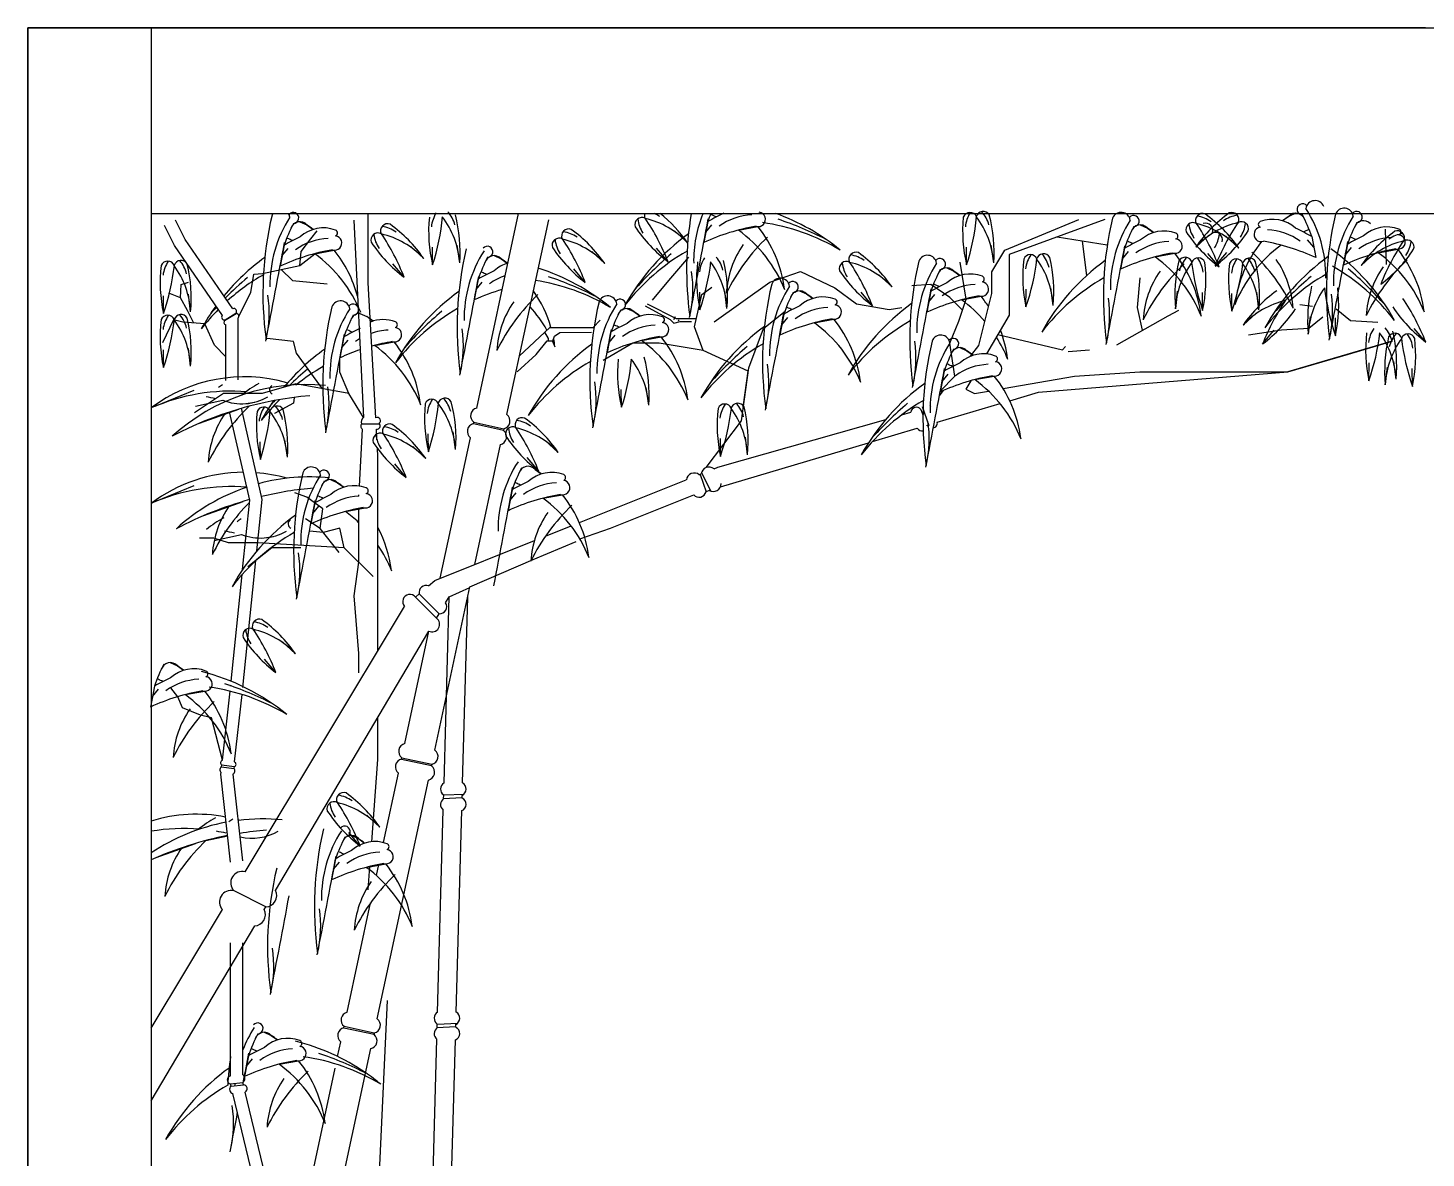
# Model space of a CAD drawing. Header units: metres. Extents: x 195 to 3795, y 1003 to 3403.
# Drawn here: x 195 to 1996, y 1948 to 3403 of the extents above; entities that cross this region are included whole.
import ezdxf

# ---------------------------------------------------------------- set-up
doc = ezdxf.new("R2010")
doc.units = ezdxf.units.M
for name, color, linetype in [('3', 3, 'Continuous'), ('4', 4, 'Continuous'), ('7', 7, 'Continuous')]:
    doc.layers.add(name, color=color, linetype=linetype)

msp = doc.modelspace()

# ---------------------------------------------------------------- linework, layer by layer
at = {"layer": '3'}
for p, q in [((1819.12, 3160.27), (1811.12, 3154.48)), ((1828.18, 3164.35), (1819.12, 3160.27)), ((1044.74, 3126.01), (1027.89, 3141.44)), ((1627.8, 3149.29), (1636.86, 3145.22)), ((1636.86, 3145.22), (1644.86, 3139.42)), ((1699.09, 3120.57), (1715.94, 3136)), ((1754.58, 3119.35), (1737.74, 3134.78)), ((1848.61, 3134.16), (1853.7, 3107.21)), ((704.81, 3106.03), (687.97, 3121.46)), ((716.25, 3097.7), (715.88, 3120.55)), ((751.14, 3100.5), (747.86, 3123.11)), ((1019.5, 3101.76), (1004.76, 3119.21)), ((1404.05, 3097.7), (1403.68, 3120.55)), ((1438.94, 3100.5), (1435.66, 3123.11)), ((1607.37, 3119.1), (1602.28, 3092.15)), ((1851.16, 3120.68), (1843.3, 3130.07)), ((1894.61, 3124.4), (1889.52, 3097.45)), ((1892.06, 3110.92), (1899.91, 3120.31)), ((1934.1, 3113.42), (1959.34, 3117.95)), ((679.57, 3081.78), (664.83, 3099.24)), ((938.1, 3099.37), (921.25, 3114.8)), ((1604.82, 3105.63), (1612.67, 3115.02)), ((1646.86, 3108.13), (1672.11, 3112.66)), ((1729.34, 3095.1), (1714.6, 3112.55)), ((1724.34, 3096.32), (1739.08, 3113.77)), ((1912.27, 3096.99), (1929.12, 3112.42)), ((912.85, 3075.13), (898.11, 3092.58)), ((1308.02, 3069.41), (1291.17, 3084.84)), ((1624.31, 3042.75), (1627.51, 3081.06)), ((1060.42, 3039.78), (1060.56, 3062.62)), ((1095.37, 3041.81), (1092.59, 3064.48)), ((1282.77, 3045.16), (1268.03, 3062.62)), ((1480.47, 3043.56), (1480.61, 3066.4)), ((1515.41, 3045.58), (1512.63, 3068.26)), ((1673.09, 3041.23), (1675.87, 3063.9)), ((1708.03, 3039.2), (1707.89, 3062.04)), ((1780.59, 3040.01), (1777.81, 3062.68)), ((369.51, 3035.19), (369.65, 3058.03)), ((404.46, 3037.22), (401.68, 3059.89)), ((1745.65, 3037.98), (1745.79, 3060.82)), ((1849.35, 3044), (1833.37, 3046.13)), ((1597.53, 2994.99), (1663.73, 3032.11)), ((1630.63, 3013.55), (1624.31, 3042.75)), ((1663.73, 3032.11), (1677.59, 3039.56)), ((1760.13, 3020.28), (1776.98, 3035.71)), ((1844.17, 3008.6), (1846.95, 3031.27)), ((1844.86, 3016.14), (1862.97, 3031.04)), ((1879.12, 3006.57), (1878.98, 3029.41)), ((1898.36, 3025.9), (1880.25, 3040.8)), ((1933.52, 3023.77), (1898.36, 3025.9)), ((1767.08, 3007.63), (1809.7, 3014.01)), ((1785.37, 2996.03), (1800.11, 3013.49)), ((1809.7, 3014.01), (1844.86, 3016.14)), ((1995.4, 2998.45), (1980.66, 3015.9)), ((404.46, 2967.51), (401.68, 2990.18)), ((369.51, 2965.48), (369.65, 2988.32)), ((1922.22, 2948.58), (1922.36, 2971.42)), ((1957.16, 2950.6), (1954.38, 2973.28)), ((1943.34, 2943.36), (1946.12, 2966.03)), ((1978.29, 2941.33), (1978.15, 2964.17)), ((359.01, 2915.72), (409.29, 2936.52)), ((959.62, 2914.48), (959.26, 2937.32)), ((994.52, 2917.28), (991.24, 2939.89)), ((410.86, 2915.83), (445.86, 2923.6)), ((1345.12, 2911.72), (1347.81, 2904.74)), ((1346.68, 2915.45), (1355.56, 2890.8)), ((624.79, 2893.21), (647.27, 2893.27)), ((745.83, 2859.98), (742.55, 2882.59)), ((1353.24, 2890.62), (1355.35, 2891.38)), ((494.32, 2847.19), (493.96, 2870.04)), ((529.21, 2849.99), (525.94, 2872.6)), ((707.4, 2848.26), (690.55, 2863.69)), ((710.94, 2857.18), (710.58, 2880.02)), ((878.11, 2856.35), (861.26, 2871.78)), ((1086.89, 2851.15), (1087.03, 2874)), ((1121.83, 2853.18), (1119.05, 2875.85)), ((852.87, 2832.1), (838.13, 2849.55)), ((682.15, 2824.01), (667.41, 2841.46)), ((1060.91, 2828.03), (1068.44, 2805.47)), ((1062.45, 2829.85), (1074.77, 2806.26)), ((694.11, 2669.98), (721.22, 2642.66)), ((698.86, 2674.04), (724.67, 2648.5)), ((539.67, 2596.93), (522.82, 2612.36)), ((378.38, 2585.55), (387.44, 2581.47)), ((387.44, 2581.47), (395.44, 2575.68)), ((514.42, 2572.68), (499.68, 2590.13)), ((357.95, 2555.36), (352.86, 2528.41)), ((355.4, 2541.88), (363.25, 2551.27)), ((388.14, 2541.34), (378.83, 2552.97)), ((393.96, 2527.38), (388.14, 2541.34)), ((397.44, 2544.38), (422.68, 2548.91)), ((417.24, 2518.08), (393.96, 2527.38)), ((431.21, 2514.59), (417.24, 2518.08)), ((445.41, 2459.8), (431.21, 2514.59)), ((444.49, 2451.52), (460.23, 2449.38)), ((444.73, 2453.75), (460.59, 2451.59)), ((460.59, 2451.59), (460.23, 2449.38)), ((714.95, 2452.51), (675.97, 2460.87)), ((676.45, 2463.1), (715.28, 2454.77)), ((715.28, 2454.77), (714.95, 2452.51)), ((730.48, 2415.15), (756.74, 2416.37)), ((729.79, 2410.7), (754.22, 2411.83)), ((648.16, 2373.62), (631.31, 2389.05)), ((622.92, 2349.37), (608.18, 2366.83)), ((460.18, 2292), (501.73, 2270.94)), ((640.73, 2106.61), (601.76, 2114.98)), ((602.23, 2117.2), (641.06, 2108.87)), ((721.6, 2115.64), (746.03, 2116.77)), ((722.28, 2120.1), (748.55, 2121.31)), ((455.95, 2043.09), (471.83, 2044.97)), ((456.63, 2040.28), (472.61, 2041.74))]:
    msp.add_line(p, q, dxfattribs=at)
for points in [[(1943.2, 3143.95), (1944.27, 3098.18)], [(1370.13, 2935.33), (1388.91, 2954.61), (1382.49, 2997.13), (1393.84, 3025.48), (1403.3, 3053.83), (1395.73, 3101.07)], [(1116.32, 2914.44), (1122.81, 2961.09), (1064.71, 2987.69), (1053.36, 3017.92), (1062.82, 3059.5), (1076.06, 3068.95)], [(1398.57, 3039.65), (1382.49, 3055.72), (1357.9, 3072.72), (1333.31, 3070.84)], [(448.36, 3026.25), (463.39, 3035.07)], [(449.18, 3027.16), (448.36, 3026.25)], [(449.18, 3027.16), (462.69, 3035.65)], [(1068.55, 2836.71), (1113.89, 2896.98), (1123.35, 2965.01), (1142.27, 3016.03), (1170.64, 3038.71)], [(574.31, 2938.33), (540.75, 2983.91), (536.97, 2999.02), (536.97, 2999.02), (502.92, 3002.8)], [(1064.71, 2987.69), (1007.97, 2997.13), (973.92, 2997.13), (936.09, 2974.46)], [(540.15, 2944.53), (539.93, 2942.79)], [(537.93, 2927.16), (536.97, 2919.65), (512.38, 2906.43), (512.38, 2906.43)], [(571.21, 2758.42), (574.8, 2783.59), (553.99, 2798.71), (538.86, 2804.38)], [(675.97, 2460.87), (676.45, 2463.1)], [(676.06, 2461.26), (676.45, 2463.1)], [(714.8, 2452.54), (715.28, 2454.77)], [(715.24, 2454.6), (715.28, 2454.77)], [(730.34, 2410.28), (730.48, 2415.15)], [(722.15, 2115.23), (722.28, 2120.1)]]:
    msp.add_lwpolyline(points, dxfattribs=at)
for centre, radius, start, end in [((1836.75, 3169.33), 7.05, 39.61, 268.36), ((1852.9, 3168.6), 11.92, 20.86, 171.81), ((1706.14, 3083.26), 160.59, 359.05, 32.82), ((1890.32, 3158.83), 11.92, 8.19, 159.14), ((933.03, 3061.21), 435.4, 166.64, 187.9), ((667.31, 3072.22), 160.59, 147.18, 180.95), ((520.54, 3157.56), 11.92, 146.57, 159.14), ((520.54, 3157.56), 11.92, 8.19, 33.43), ((536.69, 3158.29), 7.05, 271.64, 140.39), ((545.26, 3141.2), 12.11, 41.56, 163.23), ((898.01, 3141.24), 186.9, 174.42, 193.47), ((755.54, 3142.66), 41.16, 147.15, 174.07), ((438.02, 3187.28), 292.29, 342.15, 354.6), ((642.4, 3093.1), 108.99, 3.9, 37.7), ((705.18, 3138.62), 41.16, 15.1, 42.02), ((564.76, 3114.5), 186.9, 355.7, 14.75), ((985.94, 3149.66), 9.23, 63.21, 197.84), ((1021.47, 3161.44), 41.16, 186.41, 213.33), ((998.22, 3161.46), 9.23, 163.2, 204.48), ((965.23, 3051.46), 108.99, 43.16, 76.96), ((747.39, 2995.04), 292.29, 21.41, 33.86), ((985.03, 3126.43), 41.16, 54.36, 66.32), ((891.57, 3018.9), 186.9, 34.97, 50.99), ((1478.76, 3091.64), 435.4, 170.42, 187.9), ((-71727.83, 16886.08), 74082.31, 349.22, 349.32), ((1213.04, 3102.65), 160.59, 157.49, 180.95), ((1280.36, 3080.2), 222.25, 157.81, 160.73), ((1209.47, 2909.67), 280.67, 114.89, 119.66), ((1006.81, 3000.66), 175.5, 64.81, 67.05), ((1130.73, 3085.21), 77.11, 92.38, 126.09), ((1135.68, 3156.39), 9.29, 252.57, 82.35), ((1102.22, 2883.71), 271.36, 59.21, 81.78), ((1062.94, 2899.97), 280.67, 50.59, 70.25), ((1016.87, 2727.3), 452.86, 62.92, 71.41), ((1585.81, 3141.24), 186.9, 174.42, 193.47), ((1408.38, 3156.03), 9.23, 23.95, 158.58), ((1443.34, 3142.66), 41.16, 147.15, 174.07), ((1125.83, 3187.28), 292.29, 342.15, 354.6), ((1425.36, 3157.39), 9.23, 30.59, 165.22), ((1330.2, 3093.1), 108.99, 3.9, 37.7), ((1392.98, 3138.62), 41.16, 15.1, 42.02), ((1252.56, 3114.5), 186.9, 355.7, 14.75), ((2015.56, 3057.19), 435.4, 166.64, 187.9), ((1749.84, 3068.2), 160.59, 147.18, 180.95), ((1603.08, 3153.54), 11.92, 8.19, 159.14), ((1619.23, 3154.28), 7.05, 271.64, 140.39), ((1695.78, 3143.01), 9.23, 63.21, 197.84), ((1708.07, 3154.81), 9.23, 69.86, 204.48), ((1852.26, 3013.46), 186.9, 125.99, 145.03), ((1778.61, 3046.02), 108.99, 103.04, 136.84), ((1694.87, 3119.78), 41.16, 54.36, 81.28), ((1712.01, 3142.21), 9.23, 335.52, 110.14), ((1601.42, 3012.24), 186.9, 34.97, 54.01), ((1996.45, 2989.6), 292.29, 146.14, 158.59), ((1758.8, 3121), 41.16, 98.72, 125.64), ((1745.61, 3156.03), 9.23, 335.52, 110.14), ((1757.9, 3144.23), 9.23, 342.16, 116.79), ((1783.66, 3149.89), 3.94, 110.86, 249.14), ((1797.99, 3112.28), 44.19, 47.52, 110.86), ((1909.58, 3026.98), 161.09, 124.16, 127.68), ((1828.18, 3152.24), 12.11, 16.77, 138.44), ((1638.81, 3060.81), 222.25, 19.27, 27.17), ((2302.8, 3062.48), 435.4, 166.64, 187.9), ((2037.08, 3073.49), 160.59, 147.18, 180.95), ((2104.41, 3051.05), 222.25, 152.83, 160.73), ((1906.47, 3159.57), 7.05, 271.64, 140.39), ((1915.04, 3142.48), 12.11, 41.56, 163.23), ((734.63, 3049.77), 222.25, 152.83, 160.73), ((663.74, 2879.24), 280.67, 114.89, 119.66), ((575.45, 3101.25), 44.19, 69.14, 132.48), ((463.86, 3015.95), 161.09, 52.32, 55.84), ((589.94, 3125.96), 9.29, 252.57, 82.35), ((589.78, 3138.86), 3.94, 290.86, 69.14), ((646.01, 3129.69), 9.23, 63.21, 197.84), ((681.55, 3141.46), 41.16, 186.41, 213.33), ((658.3, 3141.49), 9.23, 69.86, 204.48), ((625.3, 3031.48), 108.99, 43.16, 76.96), ((407.46, 2975.06), 292.29, 21.41, 33.86), ((645.11, 3106.46), 41.16, 54.36, 81.28), ((551.65, 2998.92), 186.9, 34.97, 54.01), ((891.58, 3134.83), 9.23, 69.86, 204.48), ((878.39, 3099.8), 41.16, 54.36, 81.28), ((784.93, 2992.26), 186.9, 34.97, 54.01), ((1209.47, 2909.67), 280.67, 125.67, 151), ((1132.68, 3250.5), 186.9, 213.68, 232.73), ((1178.93, 2880.1), 271.36, 99.77, 114.72), ((1322.76, 2949.2), 254.33, 133.53, 153.79), ((1006.81, 3000.66), 175.5, 21.8, 53.96), ((1009.6, 3046.38), 161.09, 7.27, 38.71), ((1817.17, 3045.76), 222.25, 152.83, 160.73), ((1627.8, 3137.19), 12.11, 41.56, 163.23), ((1657.99, 3097.23), 44.19, 69.14, 132.48), ((1546.4, 3011.93), 161.09, 52.32, 55.84), ((1672.32, 3134.84), 3.94, 290.86, 69.14), ((1842.52, 3243.84), 186.9, 213.68, 232.73), ((1731.31, 3154.78), 41.16, 186.41, 213.33), ((1675.07, 3044.8), 108.99, 43.16, 76.96), ((1457.23, 2988.38), 292.29, 21.41, 33.86), ((1724.29, 3130.41), 9.23, 342.16, 116.79), ((1688.76, 3142.19), 41.16, 326.67, 353.59), ((1611.16, 3245.06), 186.9, 307.27, 326.32), ((1722.36, 3156), 41.16, 326.67, 353.59), ((1783.5, 3137), 9.29, 97.65, 287.43), ((1788.45, 3065.82), 77.11, 53.91, 87.62), ((1709.7, 2890.28), 280.67, 60.34, 65.11), ((1912.36, 2981.26), 175.5, 112.95, 115.19), ((2033.51, 2880.51), 280.67, 114.89, 119.66), ((2065.44, 2989.88), 186.9, 125.99, 145.03), ((1945.23, 3102.52), 44.19, 69.14, 132.48), ((1971.98, 3097.42), 41.16, 98.72, 125.64), ((1958.79, 3132.45), 9.23, 335.52, 110.14), ((1959.72, 3127.24), 9.29, 252.57, 82.35), ((1959.56, 3140.13), 3.94, 290.86, 69.14), ((-72273.57, 16855.65), 74082.31, 349.22, 349.32), ((633.2, 2849.67), 271.36, 99.77, 114.72), ((461.08, 2970.23), 175.5, 64.81, 67.05), ((585, 3054.78), 77.11, 92.38, 126.09), ((463.86, 3015.95), 161.09, 15, 38.71), ((792.75, 3230.52), 186.9, 213.68, 232.73), ((1183.11, 3017.62), 435.4, 166.64, 187.9), ((917.39, 3028.63), 160.59, 147.18, 180.95), ((786.78, 3114.7), 7.05, 271.64, 140.39), ((879.3, 3123.03), 9.23, 63.21, 197.84), ((1026.04, 3223.86), 186.9, 213.68, 232.73), ((914.83, 3134.8), 41.16, 186.41, 213.33), ((858.59, 3024.82), 108.99, 43.16, 76.96), ((640.75, 2968.41), 292.29, 21.41, 33.86), ((1178.93, 2880.1), 271.36, 119.81, 142.38), ((1217.56, 3053.83), 123.21, 145.16, 176.41), ((-71191.03, 16851.64), 74082.31, 349.22, 349.32), ((1746.27, 2875.22), 280.67, 114.89, 119.66), ((1543.62, 2966.21), 175.5, 64.81, 67.05), ((1667.53, 3050.77), 77.11, 92.38, 126.09), ((1672.48, 3121.95), 9.29, 252.57, 82.35), ((1912.36, 2981.26), 175.5, 126.04, 158.2), ((1909.58, 3026.98), 161.09, 141.29, 172.73), ((1740.24, 2860.71), 271.36, 65.28, 80.23), ((-70903.79, 16856.93), 74082.31, 349.22, 349.32), ((1709.7, 2890.28), 280.67, 29, 54.33), ((2002.98, 2850.94), 271.36, 99.77, 114.72), ((1830.86, 2971.5), 175.5, 64.81, 67.05), ((1954.77, 3056.06), 77.11, 92.38, 126.09), ((1991.78, 3022.44), 108.99, 103.04, 136.84), ((2209.62, 2966.02), 292.29, 146.14, 158.59), ((1824.33, 3221.48), 186.9, 307.27, 326.32), ((1833.64, 3017.22), 161.09, 7.27, 38.71), ((1971.07, 3120.65), 9.23, 342.16, 116.79), ((1935.54, 3132.42), 41.16, 326.67, 353.59), ((375.13, 3093.41), 9.23, 22.69, 157.31), ((409.79, 3079.27), 41.16, 145.89, 172.81), ((392.14, 3094.39), 9.23, 29.33, 163.96), ((359.35, 3076.34), 41.16, 13.84, 40.76), ((218.43, 3055.33), 186.9, 354.44, 13.48), ((663.74, 2879.24), 280.67, 125.67, 140.45), ((461.08, 2970.23), 175.5, 22.12, 53.96), ((984.71, 3006.18), 222.25, 152.83, 160.73), ((795.34, 3097.61), 12.11, 41.56, 163.23), ((825.53, 3057.66), 44.19, 106.31, 132.48), ((713.94, 2972.35), 161.09, 52.32, 55.84), ((1315.85, 2766.06), 452.86, 130.18, 138.67), ((1243.1, 3079.29), 186.9, 173.16, 192.2), ((1100.7, 3083.86), 41.16, 145.89, 172.81), ((784.25, 3135.48), 292.29, 340.89, 353.34), ((986.49, 3036.81), 108.99, 2.63, 36.43), ((1050.26, 3080.93), 41.16, 13.84, 40.76), ((909.34, 3059.92), 186.9, 354.44, 13.48), ((1249.21, 3093.07), 9.23, 63.21, 197.84), ((1284.75, 3104.84), 41.16, 186.41, 213.33), ((1261.5, 3104.87), 9.23, 69.86, 204.48), ((1228.5, 2994.86), 108.99, 43.16, 76.96), ((1010.66, 2938.44), 292.29, 21.41, 33.86), ((1248.31, 3069.84), 41.16, 54.36, 81.28), ((1154.85, 2962.3), 186.9, 34.97, 54.01), ((1766.14, 3001.84), 435.4, 166.64, 187.9), ((1500.42, 3012.85), 160.59, 147.18, 180.95), ((1353.66, 3098.19), 11.92, 8.19, 159.14), ((1369.81, 3098.93), 7.05, 271.64, 140.39), ((1663.15, 3083.07), 186.9, 173.16, 192.2), ((1486.09, 3101.77), 9.23, 22.69, 157.31), ((1520.75, 3087.63), 41.16, 145.89, 172.81), ((1204.29, 3139.25), 292.29, 340.89, 353.34), ((1406.53, 3040.58), 108.99, 2.63, 36.43), ((1503.1, 3102.76), 9.23, 29.33, 163.96), ((1746.27, 2875.22), 280.67, 125.67, 151), ((1470.31, 3084.71), 41.16, 13.84, 40.76), ((1329.39, 3063.7), 186.9, 354.44, 13.48), ((1715.74, 2845.65), 271.36, 99.77, 114.72), ((1859.56, 2914.76), 254.33, 133.53, 153.79), ((1543.62, 2966.21), 175.5, 21.8, 53.96), ((1546.4, 3011.93), 161.09, 7.27, 38.71), ((1859.11, 3059.34), 186.9, 166.52, 185.56), ((1781.97, 3036.23), 108.99, 143.57, 177.37), ((1685.4, 3098.4), 9.23, 16.04, 150.67), ((1718.19, 3080.35), 41.16, 139.24, 166.16), ((1702.41, 3097.42), 9.23, 22.69, 157.31), ((1984.21, 3134.9), 292.29, 186.66, 199.11), ((1667.75, 3083.28), 41.16, 7.19, 34.11), ((1525.35, 3078.71), 186.9, 347.8, 6.84), ((1928.33, 3077.49), 186.9, 173.16, 192.2), ((1751.27, 3096.2), 9.23, 22.69, 157.31), ((1785.93, 3082.06), 41.16, 145.89, 172.81), ((1469.47, 3133.68), 292.29, 340.89, 353.34), ((1768.27, 3097.18), 9.23, 29.33, 163.96), ((1671.71, 3035.01), 108.99, 2.63, 36.43), ((1735.48, 3079.13), 41.16, 13.84, 40.76), ((1596.42, 2929.81), 254.33, 26.21, 46.47), ((1594.57, 3058.12), 186.9, 354.44, 13.48), ((2033.51, 2880.51), 280.67, 125.67, 151), ((1701.62, 3034.43), 123.21, 3.59, 34.84), ((2146.8, 2920.05), 254.33, 133.53, 153.79), ((1830.86, 2971.5), 175.5, 21.8, 53.96), ((552.19, 3074.7), 186.9, 173.16, 192.2), ((93.34, 3130.89), 292.29, 340.89, 353.34), ((295.58, 3032.22), 108.99, 2.63, 36.43), ((770.12, 2735.63), 452.86, 130.18, 135.12), ((633.2, 2849.67), 271.36, 119.81, 131.95), ((-72023.48, 16812.06), 74082.31, 349.22, 349.32), ((913.82, 2835.65), 280.67, 114.89, 119.66), ((711.16, 2926.63), 175.5, 64.81, 67.05), ((835.08, 3011.19), 77.11, 109.23, 126.09), ((767.29, 2825.95), 280.67, 50.59, 72.37), ((721.22, 2653.27), 452.86, 62.92, 71.41), ((896.34, 3066.62), 155.11, 347.02, 8.4), ((1164.11, 3068.62), 11.92, 8.19, 159.14), ((1395.95, 3193.9), 186.9, 213.68, 232.73), ((1567.75, 2990.4), 222.25, 152.83, 160.73), ((1378.38, 3081.84), 12.11, 41.56, 163.23), ((1408.57, 3041.88), 44.19, 69.14, 132.48), ((1296.98, 2956.58), 161.09, 52.32, 55.84), ((1422.9, 3079.49), 3.94, 290.86, 69.14), ((1715.74, 2845.65), 271.36, 119.81, 142.38), ((1754.36, 3019.38), 123.21, 145.16, 176.41), ((2002.98, 2850.94), 271.36, 119.81, 142.38), ((2139.89, 2736.91), 452.86, 130.18, 138.67), ((1740.24, 2860.71), 271.36, 37.62, 60.19), ((1603.33, 2746.67), 452.86, 41.33, 49.82), ((2041.6, 3024.67), 123.21, 145.16, 176.41), ((913.82, 2835.65), 280.67, 125.67, 151), ((883.28, 2806.08), 271.36, 106.58, 114.72), ((713.94, 2972.35), 161.09, 16.2, 34.87), ((806.57, 2809.69), 271.36, 59.21, 81.19), ((1576.6, 2972.27), 435.4, 166.64, 187.9), ((1310.87, 2983.28), 160.59, 147.18, 180.95), ((1378.2, 2960.83), 222.25, 152.83, 160.73), ((1180.26, 3069.36), 7.05, 271.64, 140.39), ((1188.83, 3052.27), 12.11, 41.56, 163.23), ((-71440.45, 16796.28), 74082.31, 349.22, 349.32), ((1496.86, 2819.87), 280.67, 114.89, 119.66), ((1294.2, 2910.86), 175.5, 64.81, 67.05), ((1418.11, 2995.42), 77.11, 92.38, 126.09), ((1423.06, 3066.6), 9.29, 252.57, 82.35), ((1913.3, 2913.17), 186.9, 125.99, 145.03), ((2030.2, 3026.71), 186.9, 166.52, 185.56), ((1953.05, 3003.59), 108.99, 143.57, 177.37), ((2155.3, 3102.26), 292.29, 186.66, 199.11), ((1696.44, 3046.08), 186.9, 347.8, 6.84), ((663.74, 2879.24), 280.67, 143.85, 151), ((770.12, 2735.63), 452.86, 137.17, 138.67), ((350.61, 3036.19), 155.11, 347.02, 8.4), ((1010.13, 2943.13), 435.4, 166.64, 187.9), ((597.65, 3039.48), 11.92, 8.19, 159.14), ((613.8, 3040.21), 7.05, 271.64, 140.39), ((1027.11, 2875.18), 254.33, 133.53, 153.79), ((921.91, 2979.8), 123.21, 145.16, 176.41), ((711.16, 2926.63), 175.5, 29.8, 41.94), ((1354.18, 2949.51), 435.4, 166.64, 187.9), ((1088.46, 2960.52), 160.59, 147.18, 180.95), ((941.69, 3045.86), 11.92, 8.19, 159.14), ((957.84, 3046.59), 7.05, 271.64, 140.39), ((1307.31, 2790.3), 280.67, 114.89, 119.66), ((1219.02, 3012.31), 44.19, 69.14, 132.48), ((1107.43, 2927.01), 161.09, 52.32, 55.84), ((1233.51, 3037.03), 9.29, 252.57, 82.35), ((1233.35, 3049.92), 3.94, 290.86, 69.14), ((1496.86, 2819.87), 280.67, 125.67, 151), ((1466.32, 2790.3), 271.36, 99.77, 114.72), ((1294.2, 2910.86), 175.5, 40.55, 53.96), ((1296.98, 2956.58), 161.09, 32.86, 38.71), ((1433.15, 3032.17), 155.11, 347.02, 8.4), ((1839.64, 2945.73), 108.99, 103.04, 136.84), ((2057.48, 2889.31), 292.29, 146.14, 158.59), ((1720.39, 3037.46), 155.11, 347.02, 8.4), ((2108.59, 3147.19), 186.9, 213.68, 232.73), ((1723.3, 2891.73), 292.29, 21.41, 33.86), ((552.19, 3004.99), 186.9, 173.16, 192.2), ((375.13, 3023.7), 9.23, 22.69, 157.31), ((409.79, 3009.56), 41.16, 145.89, 172.81), ((93.33, 3061.18), 292.29, 340.89, 353.34), ((392.14, 3024.68), 9.23, 29.33, 163.96), ((295.58, 2962.51), 108.99, 2.63, 36.43), ((359.35, 3006.63), 41.16, 13.84, 40.76), ((218.43, 2985.62), 186.9, 354.44, 13.48), ((633.2, 2849.67), 271.36, 135.35, 142.38), ((744.41, 2954.14), 160.59, 147.18, 180.95), ((811.74, 2931.69), 222.25, 152.83, 160.73), ((622.37, 3023.12), 12.11, 90, 163.23), ((540.97, 2897.86), 161.09, 52.32, 55.84), ((652.56, 2983.16), 44.19, 69.14, 111.83), ((883.28, 2806.08), 271.36, 119.81, 142.38), ((1020.2, 2692.04), 452.86, 130.18, 138.67), ((1155.78, 2938.07), 222.25, 152.83, 160.73), ((966.41, 3029.5), 12.11, 41.56, 163.23), ((996.6, 2989.55), 44.19, 69.14, 132.48), ((885.01, 2904.25), 161.09, 52.32, 55.84), ((1010.93, 3027.16), 3.94, 290.86, 69.14), ((-71630, 16766.72), 74082.31, 349.22, 349.32), ((1276.77, 2760.73), 271.36, 99.77, 114.72), ((1104.65, 2881.29), 175.5, 64.81, 67.05), ((1228.57, 2965.85), 77.11, 92.38, 126.09), ((1107.43, 2927.01), 161.09, 7.27, 38.71), ((1466.32, 2790.3), 271.36, 119.81, 142.38), ((1672.19, 3144.77), 186.9, 307.27, 326.32), ((-72196.46, 16737.57), 74082.31, 349.22, 349.32), ((740.85, 2761.16), 280.67, 114.89, 119.66), ((538.19, 2852.14), 175.5, 64.81, 67.05), ((662.1, 2936.7), 77.11, 92.38, 109.05), ((667.05, 3007.88), 9.29, 252.57, 82.35), ((666.89, 3020.77), 3.94, 290.86, 69.14), ((600.69, 2992.6), 155.11, 347.02, 8.4), ((-71852.42, 16743.95), 74082.31, 349.22, 349.32), ((1084.89, 2767.54), 280.67, 114.89, 119.66), ((882.23, 2858.53), 175.5, 64.81, 67.05), ((1006.15, 2943.08), 77.11, 92.38, 126.09), ((1011.09, 3014.26), 9.29, 252.57, 82.35), ((1307.31, 2790.3), 280.67, 125.67, 151), ((1104.65, 2881.29), 175.5, 21.8, 53.96), ((1370.69, 2995.44), 11.92, 8.19, 159.14), ((1296.98, 2956.58), 161.09, 7.27, 20.76), ((2104.9, 2988.09), 186.9, 173.16, 192.2), ((1962.5, 2992.66), 41.16, 145.89, 172.81), ((1646.04, 3044.27), 292.29, 340.89, 353.34), ((1848.28, 2945.6), 108.99, 2.63, 36.43), ((1912.05, 2989.73), 41.16, 13.84, 40.76), ((1955.66, 3000.53), 9.23, 16.04, 150.67), ((1988.45, 2982.48), 41.16, 139.24, 166.16), ((1771.14, 2968.72), 186.9, 354.44, 13.48), ((1972.67, 2999.55), 9.23, 22.69, 157.31), ((1938.01, 2985.41), 41.16, 7.19, 34.11), ((662.1, 2936.7), 77.11, 121.21, 126.09), ((710.31, 2731.59), 271.36, 99.77, 105.49), ((538.19, 2852.14), 175.5, 21.8, 53.96), ((540.97, 2897.86), 161.09, 7.27, 38.71), ((1084.89, 2767.54), 280.67, 125.67, 151), ((711.16, 2926.63), 175.5, 21.8, 24.63), ((713.94, 2972.35), 161.09, 7.27, 10.82), ((1054.35, 2737.97), 271.36, 99.77, 114.72), ((882.23, 2858.53), 175.5, 21.8, 53.96), ((885.01, 2904.25), 161.09, 7.27, 38.71), ((1276.77, 2760.73), 271.36, 119.81, 142.38), ((1413.69, 2646.7), 452.86, 130.18, 138.67), ((1183.73, 2976.82), 155.11, 347.02, 8.4), ((1783.17, 2899.09), 435.4, 166.64, 187.9), ((1517.45, 2910.09), 160.59, 147.18, 180.95), ((1386.84, 2996.17), 7.05, 271.64, 140.39), ((1395.41, 2979.08), 12.11, 41.56, 163.23), ((1294.2, 2910.86), 175.5, 21.8, 32.38), ((2129.37, 2961.47), 186.9, 166.52, 185.56), ((2052.22, 2938.36), 108.99, 143.57, 177.37), ((2254.46, 3037.03), 292.29, 186.66, 199.11), ((1795.61, 2980.84), 186.9, 347.8, 6.84), ((740.85, 2761.16), 280.67, 125.67, 140.39), ((710.31, 2731.59), 271.36, 108.8, 114.72), ((1054.35, 2737.97), 271.36, 119.81, 142.38), ((1141.39, 2958.02), 186.9, 174.42, 193.47), ((681.4, 3004.05), 292.29, 342.15, 354.6), ((885.77, 2909.88), 108.99, 3.9, 37.7), ((808.14, 2931.28), 186.9, 355.7, 14.75), ((1584.78, 2887.65), 222.25, 152.83, 160.73), ((1513.88, 2717.11), 280.67, 114.89, 119.66), ((1425.6, 2939.12), 44.19, 69.14, 132.48), ((1314.01, 2853.82), 161.09, 52.32, 55.84), ((1440.09, 2963.84), 9.29, 252.57, 82.35), ((1439.93, 2976.73), 3.94, 290.86, 69.14), ((473.34, 2755.6), 198.04, 73.86, 127.12), ((847.22, 2617.55), 452.86, 130.18, 134.24), ((710.31, 2731.59), 271.36, 119.81, 128.89), ((994.18, 2947.25), 155.11, 347.02, 8.4), ((-71423.42, 16693.53), 74082.31, 349.22, 349.32), ((1483.35, 2687.54), 271.36, 99.77, 114.72), ((1311.23, 2808.1), 175.5, 64.81, 67.05), ((1435.14, 2892.66), 77.11, 92.38, 126.09), ((1314.01, 2853.82), 161.09, 7.27, 38.71), ((552.97, 2688.01), 255.67, 84.33, 132.33), ((586.04, 2731.45), 254.33, 123.54, 124.92), ((550.1, 2836.08), 123.21, 117.91, 130.38), ((512.38, 2937.17), 6.26, 123.02, 244.75), ((427.72, 2918.11), 155.11, 347.02, 8.4), ((771.76, 2924.49), 155.11, 347.02, 8.4), ((1513.88, 2717.11), 280.67, 125.67, 151), ((1311.23, 2808.1), 175.5, 21.8, 53.96), ((456.84, 2679.45), 255.73, 85.44, 113.75), ((597.82, 2468.24), 462.81, 94.93, 117.97), ((382.23, 2675.54), 255.73, 77.66, 80.52), ((470.52, 2986.19), 67.28, 248.49, 299.88), ((710.31, 2731.59), 271.36, 134.74, 142.38), ((740.85, 2761.16), 280.67, 144.8, 151), ((847.22, 2617.55), 452.86, 137.55, 138.67), ((892.71, 2900.72), 186.9, 174.42, 193.47), ((715.28, 2915.51), 9.23, 23.95, 158.58), ((750.24, 2902.14), 41.16, 147.15, 174.07), ((432.72, 2946.75), 292.29, 342.15, 354.6), ((637.09, 2852.58), 108.99, 3.9, 37.7), ((732.26, 2916.87), 9.23, 30.59, 165.22), ((699.87, 2898.1), 41.16, 15.1, 42.02), ((559.45, 2873.98), 186.9, 355.7, 14.75), ((1092.51, 2909.37), 9.23, 22.69, 157.31), ((1127.17, 2895.23), 41.16, 145.89, 172.81), ((1109.52, 2910.36), 9.23, 29.33, 163.96), ((1076.73, 2892.3), 41.16, 13.84, 40.76), ((1483.35, 2687.54), 271.36, 119.81, 142.38), ((1620.26, 2573.51), 452.86, 130.18, 138.67), ((655.3, 2731.45), 254.33, 133.53, 153.79), ((550.1, 2836.08), 123.21, 145.16, 176.41), ((676.09, 2890.73), 186.9, 174.42, 193.47), ((498.66, 2905.52), 9.23, 23.95, 158.58), ((533.62, 2892.15), 41.16, 147.15, 174.07), ((216.1, 2936.77), 292.29, 342.15, 354.6), ((420.47, 2842.59), 108.99, 3.9, 37.7), ((515.64, 2906.89), 9.23, 30.59, 165.22), ((483.25, 2888.11), 41.16, 15.1, 42.02), ((342.83, 2863.99), 186.9, 355.7, 14.75), ((630.61, 2895.79), 6.37, 123.44, 203.94), ((644.79, 2896.87), 4.38, 304.5, 114.23), ((831.59, 2891.8), 9.23, 69.86, 204.48), ((724.94, 2749.24), 186.9, 34.97, 54.01), ((1269.57, 2890.66), 186.9, 173.16, 192.2), ((810.71, 2946.85), 292.29, 340.89, 353.34), ((1012.95, 2848.18), 108.99, 2.63, 36.43), ((935.81, 2871.29), 186.9, 354.44, 13.48), ((1339.4, 2907.18), 7.3, 38.49, 173.37), ((1352.38, 2910.88), 7.3, 38.49, 50.84), ((628.42, 2890.13), 4.76, 139.71, 233.21), ((644.32, 2890.23), 4.23, 263.08, 45.9), ((660.88, 2883.71), 9.23, 69.86, 204.48), ((647.69, 2848.68), 41.16, 54.36, 81.28), ((554.23, 2741.14), 186.9, 34.97, 54.01), ((819.31, 2880), 9.23, 63.21, 197.84), ((854.84, 2891.78), 41.16, 186.41, 213.33), ((798.6, 2781.8), 108.99, 43.16, 76.96), ((580.76, 2725.38), 292.29, 21.41, 33.86), ((818.4, 2856.77), 41.16, 54.36, 81.28), ((1346.46, 2890.62), 6.78, 208.13, 283.39), ((1200.76, 2874.06), 155.11, 347.02, 8.4), ((1346.46, 2890.62), 6.78, 0, 6.38), ((1360.56, 2893.68), 5.78, 275.9, 13.95), ((648.59, 2871.91), 9.23, 63.21, 197.84), ((795.33, 2972.74), 186.9, 213.68, 232.73), ((684.13, 2883.69), 41.16, 186.41, 213.33), ((627.88, 2773.7), 108.99, 43.16, 76.96), ((410.04, 2717.29), 292.29, 21.41, 33.86), ((966.05, 2980.84), 186.9, 213.68, 232.73), ((473.34, 2632.72), 198.04, 90.27, 127.12), ((473.34, 2632.72), 198.04, 73.86, 85.52), ((972.59, 2729.24), 435.4, 166.64, 187.9), ((706.87, 2740.25), 160.59, 147.18, 180.95), ((560.11, 2825.59), 11.92, 8.19, 159.14), ((576.26, 2826.32), 7.05, 271.64, 140.39), ((961.16, 2757.31), 160.59, 147.18, 180.95), ((1028.48, 2734.86), 222.25, 152.83, 160.73), ((839.11, 2826.3), 12.11, 41.56, 163.23), ((869.3, 2786.34), 44.19, 69.14, 132.48), ((757.71, 2701.04), 161.09, 52.32, 55.84), ((883.63, 2823.95), 3.94, 290.86, 69.14), ((456.84, 2556.57), 255.73, 85.44, 113.75), ((558.32, 2569.04), 255.67, 108.5, 132.33), ((558.32, 2569.04), 255.67, 84.33, 105.02), ((603.17, 2349.27), 462.81, 94.93, 103.41), ((774.2, 2717.8), 222.25, 152.83, 160.73), ((584.83, 2809.23), 12.11, 41.56, 163.23), ((615.02, 2769.28), 44.19, 69.14, 132.48), ((503.43, 2683.97), 161.09, 52.32, 55.84), ((629.35, 2806.88), 3.94, 290.86, 69.14), ((-71979.71, 16540.75), 74082.31, 349.22, 349.32), ((957.59, 2564.33), 280.67, 114.89, 119.66), ((754.93, 2655.32), 175.5, 64.81, 67.05), ((878.85, 2739.88), 77.11, 92.38, 126.09), ((883.8, 2811.06), 9.29, 252.57, 82.35), ((603.17, 2349.27), 462.81, 105.38, 117.97), ((660.65, 2612.48), 254.33, 135.16, 153.79), ((-72234, 16523.68), 74082.31, 349.22, 349.32), ((703.3, 2547.27), 280.67, 114.89, 119.66), ((500.65, 2638.25), 175.5, 64.81, 67.05), ((624.56, 2722.81), 77.11, 92.38, 126.09), ((629.51, 2793.99), 9.29, 252.57, 82.35), ((927.05, 2534.76), 271.36, 99.77, 114.72), ((754.93, 2655.32), 175.5, 21.8, 53.96), ((757.71, 2701.04), 161.09, 7.27, 38.71), ((555.45, 2717.1), 123.21, 145.16, 176.41), ((703.3, 2547.27), 280.67, 125.67, 151), ((672.77, 2517.7), 271.36, 99.77, 114.72), ((500.65, 2638.25), 175.5, 46.75, 53.96), ((1070.88, 2603.87), 254.33, 133.53, 153.79), ((965.68, 2708.49), 123.21, 145.16, 176.41), ((504.83, 2663.17), 123.21, 117.91, 130.38), ((610.03, 2558.54), 254.33, 123.54, 124.92), ((536.38, 2764.26), 6.26, 123.02, 244.75), ((503.43, 2683.97), 161.09, 7.27, 27.94), ((406.23, 2502.63), 255.73, 77.66, 80.52), ((672.77, 2517.7), 271.36, 119.81, 142.38), ((494.52, 2813.29), 67.28, 248.49, 299.88), ((390.18, 2704.22), 155.11, 347.02, 8.4), ((500.65, 2638.25), 175.5, 21.8, 34.23), ((480.87, 2620.58), 9.23, 63.21, 197.84), ((493.15, 2632.38), 9.23, 69.86, 204.48), ((479.96, 2597.35), 41.16, 54.36, 81.28), ((386.5, 2489.81), 186.9, 34.97, 54.01), ((627.61, 2721.41), 186.9, 213.68, 232.73), ((516.4, 2632.36), 41.16, 186.41, 213.33), ((460.16, 2522.37), 108.99, 43.16, 76.96), ((242.32, 2465.96), 292.29, 21.41, 33.86), ((567.75, 2482.01), 222.25, 152.83, 160.73), ((378.38, 2573.44), 12.11, 41.56, 163.23), ((408.57, 2533.48), 44.19, 69.14, 132.48), ((296.98, 2448.18), 161.09, 52.32, 55.84), ((496.85, 2311.48), 280.67, 114.89, 119.66), ((294.2, 2402.46), 175.5, 64.81, 67.05), ((418.11, 2487.02), 77.11, 92.38, 126.09), ((350.32, 2301.78), 280.67, 50.59, 75.92), ((423.06, 2558.2), 9.29, 252.57, 82.35), ((422.89, 2571.09), 3.94, 290.86, 69.14), ((304.26, 2129.1), 452.86, 62.92, 71.41), ((466.32, 2281.9), 271.36, 99.77, 114.72), ((294.2, 2402.46), 175.5, 21.8, 53.96), ((296.98, 2448.18), 161.09, 7.27, 38.71), ((389.6, 2285.52), 271.36, 59.21, 81.78), ((610.14, 2351.01), 254.33, 133.53, 153.79), ((504.94, 2455.63), 123.21, 145.16, 176.41), ((601.64, 2409.08), 9.23, 69.86, 204.48), ((588.45, 2374.05), 41.16, 54.36, 81.28), ((494.99, 2266.51), 186.9, 34.97, 54.01), ((589.36, 2397.28), 9.23, 63.21, 197.84), ((624.89, 2409.05), 41.16, 186.41, 213.33), ((568.65, 2299.07), 108.99, 43.16, 76.96), ((350.81, 2242.65), 292.29, 21.41, 33.86), ((497.02, 2128.59), 255.67, 100.52, 124.06), ((412.05, 2192.27), 198.04, 79.07, 107.09), ((494.15, 2276.66), 123.21, 117.91, 130.38), ((599.35, 2172.03), 254.33, 123.54, 124.92), ((412.05, 2192.27), 198.04, 73.86, 74.19), ((497.02, 2128.59), 255.67, 84.33, 96.96), ((736.1, 2498.11), 186.9, 213.68, 232.73), ((395.55, 2116.12), 255.73, 85.44, 99.39), ((541.87, 1908.82), 462.81, 101.17, 113.97), ((395.55, 2116.12), 255.73, 77.66, 80.52), ((541.87, 1908.82), 462.81, 94.93, 99.2), ((483.84, 2426.78), 67.28, 256.72, 299.88), ((999.35, 2270.93), 435.4, 166.64, 187.9), ((733.63, 2281.94), 160.59, 147.18, 180.95), ((800.95, 2259.49), 222.25, 152.83, 160.73), ((603.01, 2368.02), 7.05, 271.64, 140.39), ((611.58, 2350.93), 12.11, 41.56, 163.23), ((599.35, 2172.03), 254.33, 133.53, 153.79), ((494.15, 2276.66), 123.21, 145.16, 176.41), ((730.06, 2088.96), 280.67, 114.89, 119.66), ((527.4, 2179.95), 175.5, 64.81, 67.05), ((651.32, 2264.51), 77.11, 92.38, 126.09), ((641.77, 2310.97), 44.19, 69.14, 132.48), ((530.18, 2225.67), 161.09, 52.32, 55.84), ((656.27, 2335.68), 9.29, 252.57, 82.35), ((656.1, 2348.58), 3.94, 290.86, 69.14), ((-72207.24, 16065.37), 74082.31, 349.22, 349.32), ((699.52, 2059.39), 271.36, 99.77, 114.72), ((530.18, 2225.67), 161.09, 7.27, 38.71), ((939.01, 2220.06), 435.4, 166.64, 187.9), ((843.35, 2128.5), 254.33, 133.53, 153.79), ((527.4, 2179.95), 175.5, 21.8, 53.96), ((738.15, 2233.12), 123.21, 145.16, 176.41), ((-72267.58, 16014.5), 74082.31, 349.22, 349.32), ((416.93, 2245.91), 155.11, 347.02, 8.4), ((356.59, 2195.03), 155.11, 347.02, 8.4), ((621.37, 2028.45), 160.59, 147.18, 158.62), ((688.69, 2006.01), 222.25, 152.83, 160.73), ((490.76, 2114.53), 7.05, 271.64, 140.39), ((499.33, 2097.44), 12.11, 41.56, 163.23), ((617.8, 1835.47), 280.67, 114.89, 119.66), ((529.51, 2057.48), 44.19, 69.14, 132.48), ((417.93, 1972.18), 161.09, 52.32, 55.84), ((471.27, 1825.78), 280.67, 55.56, 75.92), ((544.01, 2082.2), 9.29, 252.57, 82.35), ((543.84, 2095.09), 3.94, 290.86, 69.14), ((887.09, 2017.44), 435.4, 171.98, 176.85), ((-72319.5, 15811.89), 74082.31, 349.29, 349.32), ((587.26, 1805.9), 271.36, 99.77, 114.72), ((415.14, 1926.46), 175.5, 64.81, 67.05), ((539.06, 2011.02), 77.11, 92.38, 126.09), ((417.93, 1972.18), 161.09, 7.27, 38.71), ((510.55, 1809.52), 271.36, 59.21, 81.78), ((425.2, 1653.1), 452.86, 62.92, 71.41), ((617.8, 1835.47), 280.67, 125.67, 151), ((731.09, 1875.01), 254.33, 133.53, 153.79), ((415.14, 1926.46), 175.5, 21.8, 53.96), ((471.27, 1825.78), 280.67, 50.59, 55.56), ((587.26, 1805.9), 271.36, 119.81, 142.38), ((621.37, 2028.45), 160.59, 174.53, 175.63), ((625.89, 1979.63), 123.21, 145.16, 176.41), ((-72319.5, 15811.89), 74082.31, 349.22, 349.26), ((304.67, 1992.42), 155.11, 347.02, 8.4)]:
    msp.add_arc(centre, radius, start, end, dxfattribs=at)
at = {"layer": '4'}
for p, q in [((195, 3402.87), (3795, 3402.87)), ((1072.31, 2807.35), (1068.44, 2805.47)), ((764.27, 2683.08), (845.66, 2718.16))]:
    msp.add_line(p, q, dxfattribs=at)
for points in [[(750.92, 1002.87), (195, 1002.87), (195, 3402.87)], [(1995, 3402.87), (195, 3402.87), (195, 1002.87)], [(353.84, 3402.87), (353.84, 1002.87)], [(1995, 3402.87), (3795, 3402.87), (3795, 1002.87)], [(1995, 3402.87), (3795, 3402.87), (3795, 1002.87)], [(353.84, 3164.13), (3636.16, 3164.13)], [(1459.53, 2922.89), (1496.57, 2933.92), (1817.59, 2960.2), (1817.59, 2960.2), (1817.59, 2960.2)], [(1366.17, 2895.08), (1447.09, 2919.18)], [(1282.67, 2870.2), (1340.48, 2887.42)], [(1087, 2811.91), (1277.68, 2868.72)], [(905.63, 2744.84), (945.39, 2758.65), (1052.56, 2801.65)], [(845.66, 2718.16), (901.04, 2741.7)], [(754.74, 2430.61), (761.38, 2669.65)], [(754.22, 2411.83), (754.3, 2414.6)], [(746.55, 2135.55), (753.75, 2394.94)], [(746.03, 2116.77), (746.15, 2121.2)], [(746.03, 2116.77), (746.1, 2119.55)], [(738.13, 1832.37), (745.56, 2099.89)]]:
    msp.add_lwpolyline(points, dxfattribs=at)
msp.add_lwpolyline([(1817.59, 2960.2), (1896.04, 2982.59), (1952.08, 2999.39), (1817.59, 2960.2), (1817.59, 2960.2)], close=True, dxfattribs=at)
for centre, radius, start, end in [((1077.64, 2816.12), 10.26, 238.68, 359.92), ((1059.46, 2807.89), 9.3, 222.12, 344.92), ((446.45, 2456.62), 3.34, 108.13, 239.18), ((750.29, 2422.72), 9.06, 296.26, 60.55), ((750.67, 2403.05), 8.67, 290.8, 65.29), ((742.1, 2127.67), 9.06, 296.26, 60.55), ((742.48, 2107.99), 8.67, 290.8, 65.29)]:
    msp.add_arc(centre, radius, start, end, dxfattribs=at)
at = {"layer": '7'}
for p, q in [((545.26, 3153.31), (554.32, 3149.24)), ((1070.56, 3153.55), (1065.48, 3126.6)), ((554.32, 3149.24), (562.32, 3143.44)), ((1068.02, 3140.08), (1075.87, 3149.46)), ((1110.06, 3142.57), (1135.3, 3147.11)), ((524.83, 3123.12), (519.74, 3096.17)), ((522.29, 3109.65), (530.14, 3119.04)), ((564.32, 3112.14), (589.57, 3116.68)), ((1552.94, 3128.72), (1558.4, 3083.74)), ((795.34, 3109.72), (804.4, 3105.64)), ((804.4, 3105.64), (812.4, 3099.85)), ((1020.56, 3077.68), (1046.13, 3107.88)), ((774.91, 3079.53), (769.82, 3052.58)), ((1150.76, 3075.36), (1190.28, 3089.3)), ((1190.28, 3089.3), (1234.46, 3068.39)), ((1378.38, 3093.94), (1387.44, 3089.87)), ((1387.44, 3089.87), (1395.44, 3084.07)), ((772.37, 3066.05), (780.22, 3075.44)), ((999.63, 3052.14), (1020.56, 3077.68)), ((1078.68, 3024.26), (1150.76, 3075.36)), ((1188.83, 3064.37), (1197.89, 3060.3)), ((1234.46, 3068.39), (1262.36, 3047.49)), ((1357.95, 3063.75), (1352.86, 3036.8)), ((989.83, 3045.14), (1022.36, 3027.54)), ((992.66, 3047.49), (1029.86, 3028.91)), ((1197.89, 3060.3), (1205.89, 3054.5)), ((1262.36, 3047.49), (1304.21, 3040.52)), ((1355.4, 3050.28), (1363.26, 3059.67)), ((1397.44, 3052.77), (1422.69, 3057.31)), ((622.37, 3035.23), (631.43, 3031.15)), ((635.92, 3027.9), (639.43, 3025.36)), ((922.91, 3017.3), (932.21, 3026.59)), ((966.41, 3041.61), (975.47, 3037.53)), ((975.47, 3037.53), (983.47, 3031.74)), ((1022.36, 3027.54), (1027.11, 3022.8)), ((1028.46, 3030.92), (1026.43, 3026.86)), ((1029.86, 3028.91), (1055.43, 3028.91)), ((1033.88, 3026.86), (1032.53, 3025.51)), ((1168.4, 3034.18), (1163.31, 3007.23)), ((1165.86, 3020.71), (1173.71, 3030.1)), ((1207.89, 3023.2), (1233.14, 3027.74)), ((1304.21, 3040.52), (1320.48, 3042.84)), ((827.59, 2980.14), (867.11, 3017.3)), ((860.38, 3011.29), (865.13, 3003.16)), ((867.11, 3017.3), (922.91, 3017.3)), ((873.26, 3005.87), (880.04, 3010.61)), ((880.04, 3010.61), (920.7, 3011.29)), ((945.98, 3011.42), (940.89, 2984.47)), ((1027.11, 3022.8), (1035.24, 3024.83)), ((1035.24, 3024.83), (1049.47, 3024.83)), ((1444.28, 3008.05), (1527.36, 2988.47)), ((601.94, 3005.04), (596.85, 2978.09)), ((599.39, 2991.56), (607.25, 3000.95)), ((641.43, 2994.06), (666.68, 2998.59)), ((849.54, 2982.18), (863.77, 2999.78)), ((863.77, 2999.78), (871.23, 2999.78)), ((865.13, 3003.16), (865.13, 2999.1)), ((871.23, 2999.78), (873.26, 3005.87)), ((943.44, 2997.95), (951.29, 3007.33)), ((985.47, 3000.44), (1010.72, 3004.98)), ((1395.41, 2991.19), (1404.47, 2987.11)), ((1527.36, 2988.47), (1531.62, 2992.72)), ((825.14, 2959.83), (849.54, 2982.18)), ((1404.47, 2987.11), (1412.47, 2981.31)), ((1534.82, 2986.34), (1562.52, 2988.47)), ((1374.98, 2961), (1369.89, 2934.05)), ((1372.43, 2947.52), (1380.28, 2956.91)), ((1414.47, 2950.02), (1439.71, 2954.55)), ((475.43, 2919.1), (487.19, 2921.01)), ((416.15, 2893.9), (466.8, 2912.12)), ((807.66, 2884.59), (768.69, 2892.95)), ((769.16, 2895.18), (807.99, 2886.85)), ((807.99, 2886.85), (807.66, 2884.59)), ((848.17, 2834.33), (856.17, 2828.53)), ((359.01, 2792.85), (409.29, 2813.64)), ((584.83, 2821.34), (593.89, 2817.26)), ((593.89, 2817.26), (601.89, 2811.47)), ((421.5, 2774.93), (472.15, 2793.14)), ((818.68, 2808.21), (813.59, 2781.26)), ((816.14, 2794.74), (823.99, 2804.13)), ((858.17, 2797.23), (883.42, 2801.77)), ((564.4, 2791.15), (559.31, 2764.2)), ((561.85, 2777.67), (569.7, 2787.06)), ((603.89, 2780.17), (629.13, 2784.7)), ((434.85, 2742.93), (469.86, 2750.69)), ((499.43, 2746.19), (511.18, 2748.1)), ((424.17, 2356.41), (452.26, 2362.65)), ((611.58, 2363.03), (620.64, 2358.96)), ((360.2, 2334.48), (410.85, 2352.7)), ((620.64, 2358.96), (628.64, 2353.16)), ((591.15, 2332.84), (586.06, 2305.89)), ((588.61, 2319.37), (596.46, 2328.76)), ((630.64, 2321.86), (655.89, 2326.4)), ((499.33, 2109.54), (508.38, 2105.47)), ((641.06, 2108.87), (640.73, 2106.61)), ((508.38, 2105.47), (516.39, 2099.67)), ((478.89, 2079.36), (473.81, 2052.41)), ((476.35, 2065.88), (484.2, 2075.27)), ((518.39, 2068.38), (543.63, 2072.91))]:
    msp.add_line(p, q, dxfattribs=at)
for points in [[(458.9, 3041.15), (397.3, 3130.65), (384.88, 3155.46)], [(614.68, 3155.46), (627.1, 2901.11), (608.47, 2932.13), (540.15, 2944.53), (496.68, 2932.13), (446.99, 2932.13), (409.72, 2907.31)], [(642.99, 2900.87), (633.31, 3074.81), (633.31, 3164.13)], [(773.06, 2913.35), (826.87, 3164.13)], [(811.87, 2904.93), (865.7, 3155.8)], [(1408.92, 2980.04), (1419.73, 2993.79), (1436.54, 3060.96), (1436.54, 3088.94), (1453.36, 3116.93), (1548.62, 3156.11)], [(1582.24, 3156.11), (1458.96, 3111.33), (1458.96, 3032.97), (1429.61, 2983.13)], [(445.43, 3032.71), (383.59, 3122.55), (370.68, 3148.35)], [(545.01, 3096.91), (547.04, 3115.19), (559.24, 3131.44), (567.37, 3141.59)], [(1520.6, 3133.72), (1585.27, 3123.72)], [(466.76, 3031.7), (481.98, 3062.38), (486.05, 3085.74), (497.23, 3086.75), (545.01, 3096.91), (564.32, 3112.14)], [(521.12, 3091.83), (535.86, 3077.61), (580.58, 3073.55), (580.58, 3073.55)], [(391.51, 3055.27), (392.53, 3072.54), (401.68, 3075.58)], [(408.79, 3022.77), (400.66, 3039.02), (391.51, 3055.27), (376.27, 3061.36)], [(449.74, 2948.89), (449.74, 2979.46), (435.22, 2994.34), (423.03, 3021.76), (394.56, 3023.79), (382.37, 3026.84), (368.13, 2997.38)], [(463.1, 3035.06), (462.69, 3035.65)], [(465.62, 2949.72), (465.62, 3029.18)], [(449.74, 2948.89), (449.74, 3020.61)], [(608.47, 2932.13), (596.85, 2959.81), (596.85, 2978.09)], [(1450.97, 2938.62), (1543.01, 2954.61), (1627.07, 2960.2), (1727.93, 2960.2), (1817.59, 2960.2)], [(1368.99, 2929.27), (1374.3, 2936.03)], [(1409.27, 2948.6), (1402.92, 2937.81), (1414.13, 2932.22), (1432.1, 2935.34)], [(471.45, 2705.43), (480.61, 2794.66), (454.74, 2908.38)], [(489.89, 2729.55), (496.68, 2795.64), (469.96, 2913.04)], [(1320.69, 2904.75), (1332.15, 2908.02)], [(625.57, 2886.32), (621.51, 2812.98)], [(644.58, 2872.27), (643.81, 2886.03)], [(768.77, 2893.34), (769.16, 2895.18)], [(807.95, 2886.68), (807.99, 2886.85)], [(1078.79, 2835.17), (1083.52, 2837.06), (1300, 2898.84)], [(726.05, 2694.23), (764.87, 2875.18)], [(770.47, 2711.98), (803.61, 2866.45)], [(645.74, 2600.83), (645.74, 2851.47), (645.18, 2861.45)], [(1059.63, 2827.52), (1062.18, 2828.54)], [(905.2, 2765.82), (1043.02, 2820.88)], [(620.89, 2801.84), (620.89, 2799.83)], [(620.89, 2784.05), (620.89, 2714.99), (614.68, 2671.56), (620.89, 2597.12), (620.89, 2572.3)], [(596.05, 2727.4), (571.21, 2758.42), (552.57, 2770.82)], [(602.26, 2733.6), (596.85, 2758.73), (575.31, 2753.29), (558.22, 2754.67)], [(861.61, 2748.4), (894.6, 2761.58)], [(639.52, 2696.38), (602.26, 2733.6), (490.47, 2739.81), (453.2, 2739.81), (434.57, 2746.01), (415.94, 2746.01)], [(711.11, 2684.53), (719.28, 2691.53), (847.3, 2742.68)], [(546.36, 2733.6), (509.1, 2733.6), (478.04, 2708.79)], [(471.83, 2553.69), (488.63, 2717.24)], [(456.67, 2561.52), (470.78, 2698.9)], [(694.11, 2669.98), (698.86, 2674.04)], [(719.16, 2472.85), (764.27, 2683.08)], [(730.91, 2430.55), (737.57, 2670.31)], [(733.02, 2662.62), (737.57, 2670.31), (764.06, 2682.13)], [(474.67, 2316.12), (680.05, 2657.95)], [(721.22, 2642.66), (724.67, 2648.5)], [(513.95, 2292.02), (711.42, 2626.08)], [(680.35, 2481.27), (711.42, 2626.08)], [(445.41, 2459.8), (455.31, 2548.81)], [(456.04, 2555.38), (456.08, 2555.75)], [(461.15, 2457.65), (470.8, 2544.45)], [(637.9, 2354.99), (645.74, 2460.63), (645.74, 2514.96)], [(444.49, 2451.52), (444.73, 2453.75)], [(456.05, 2328.59), (443.43, 2442.02), (443.65, 2443.99)], [(471.83, 2330.35), (459.41, 2442.02), (459.42, 2442.14)], [(644.94, 2126.95), (710.9, 2434.37)], [(652.98, 2353.71), (672.16, 2443.1)], [(722.71, 2135.5), (729.94, 2395.62)], [(633.31, 2293.13), (635.54, 2323.1)], [(643.87, 2311.23), (646.95, 2325.61)], [(459.97, 2291.65), (460.18, 2292)], [(499.43, 2267.45), (501.56, 2271.05)], [(606.13, 2135.37), (636.37, 2276.29)], [(353.84, 2115), (445.48, 2267.54)], [(353.84, 2021.15), (487.03, 2246.48)], [(455.95, 2053.31), (455.95, 2224.88)], [(471.83, 2054.77), (471.83, 2181.46), (471.83, 2224.88)], [(634.5, 1643.25), (658.16, 2150.44)], [(601.76, 2114.98), (602.23, 2117.2)], [(601.84, 2115.37), (602.23, 2117.2)], [(640.58, 2106.65), (641.06, 2108.87)], [(641.02, 2108.71), (641.06, 2108.87)], [(722.15, 2115.23), (722.28, 2120.1)], [(593.87, 2078.25), (597.94, 2097.2)], [(714.29, 1832.32), (721.74, 2100.57)], [(563.28, 1746.4), (636.68, 2088.47)], [(524.47, 1754.82), (590.63, 2063.13)], [(456.63, 2040.28), (455.95, 2043.09)], [(472.61, 2041.74), (471.83, 2044.97)], [(494.31, 1772.56), (493.21, 1887.99), (458.95, 2030.62)], [(509.1, 1728.57), (509.1, 1889.87), (474.83, 2032.5)]]:
    msp.add_lwpolyline(points, dxfattribs=at)
for centre, radius, start, end in [((447.88, 3030.32), 3.42, 135.76, 292.29), ((450.81, 3023.86), 3.42, 135.76, 251.73), ((460.46, 3038.17), 3.37, 311.57, 117.51), ((463.39, 3031.7), 3.37, 311.57, 117.51), ((775.53, 2903.32), 10.33, 103.82, 231.96), ((805.57, 2896.74), 10.33, 283.34, 52.44), ((771.25, 2883.31), 10.33, 102.89, 231.92), ((801.23, 2876.5), 10.33, 282.41, 51.51), ((1053.2, 2819.53), 10.26, 51.16, 172.4), ((1072.36, 2827.18), 10.26, 51.16, 172.4), ((708.03, 2675.72), 9.33, 70.77, 190.37), ((686.9, 2664.17), 9.25, 38.85, 222.29), ((725.03, 2657.82), 9.33, 267.82, 31), ((715.58, 2634.81), 9.67, 244.55, 54.28), ((682.82, 2471.24), 10.33, 103.82, 231.96), ((712.86, 2464.66), 10.33, 283.34, 52.44), ((446.8, 2447.45), 4.68, 119.67, 227.64), ((456.9, 2446.08), 4.68, 296.71, 44.69), ((459.83, 2454.71), 3.21, 283.67, 65.81), ((678.53, 2451.23), 10.33, 102.89, 231.92), ((708.52, 2444.42), 10.33, 282.41, 51.51), ((735.45, 2422.72), 9.06, 120.12, 236.69), ((735.45, 2402.8), 9.06, 123.31, 232.48), ((470.78, 2302.05), 14.6, 74.51, 223.49), ((456.32, 2277.44), 14.68, 75.57, 222.43), ((500.71, 2285.7), 14.68, 273.31, 25.51), ((486.18, 2261.13), 14.68, 273.31, 25.51), ((608.6, 2125.34), 10.33, 103.82, 231.96), ((638.64, 2118.76), 10.33, 283.34, 52.44), ((727.26, 2127.67), 9.06, 120.12, 236.69), ((604.31, 2105.34), 10.33, 102.89, 231.92), ((727.26, 2107.75), 9.06, 123.31, 232.48), ((634.3, 2098.53), 10.33, 282.41, 51.51), ((457.01, 2048.2), 5.22, 101.74, 258.26), ((468.36, 2049.87), 6.01, 305.34, 54.66), ((460.47, 2036.09), 5.68, 132.56, 254.46), ((472.53, 2036.84), 4.91, 297.96, 90.23)]:
    msp.add_arc(centre, radius, start, end, dxfattribs=at)

doc.saveas('drawing.dxf')
